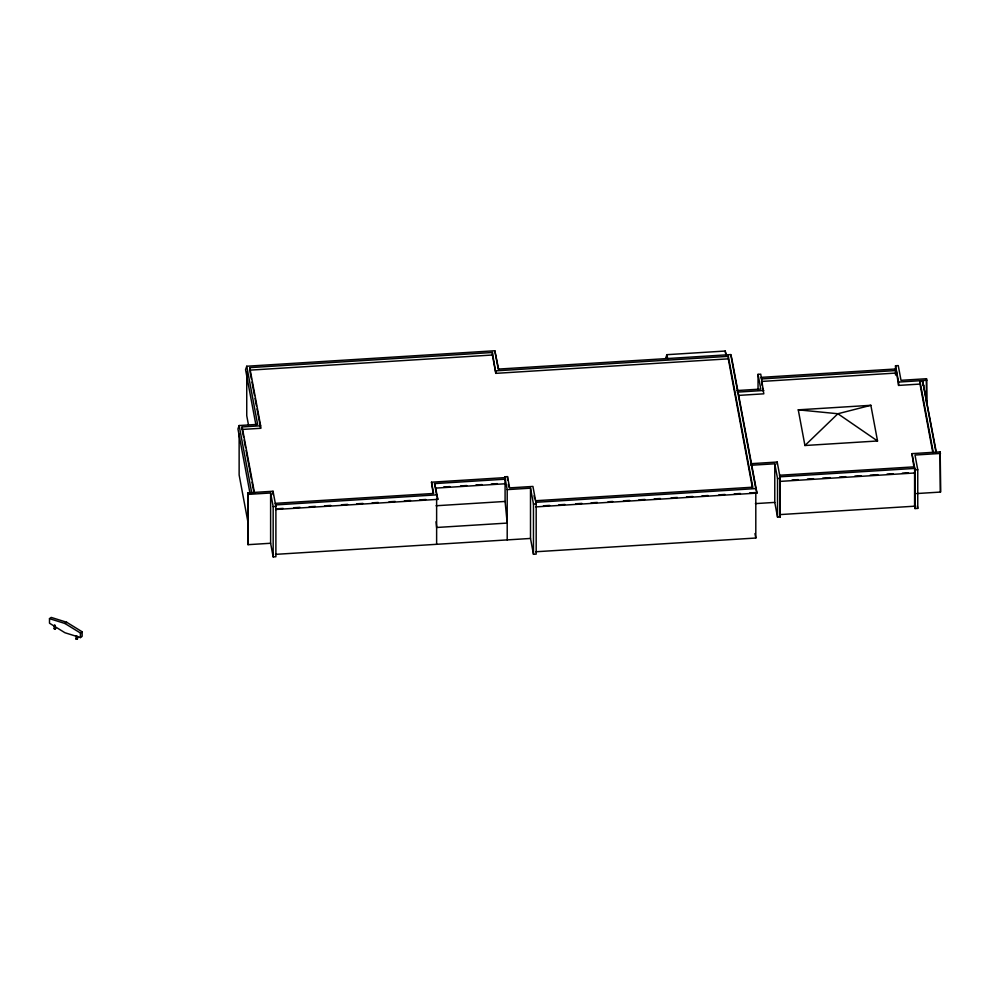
<?xml version="1.0" encoding="UTF-8"?>
<svg xmlns="http://www.w3.org/2000/svg" width="990" height="990" viewBox="0 0 990 990"><rect width="100%" height="100%" fill="white"/><g stroke="black" fill="none" stroke-linecap="round" stroke-linejoin="round"><path stroke-width="1.49" d="M932.84 452.678L920.007 384.071L898.586 385.407L896.272 370.532L761.496 378.935L761.199 377.363L895.975 368.961L895.975 372.921M498.675 369.555L494.814 350.757L246.745 366.238L245.557 369.641L255.89 424.809M246.745 366.238L257.623 424.388L239.135 425.539L237.947 428.955L249.938 492.971M665.713 358.095L666.889 354.68L725.187 351.042L726.128 354.321M804.932 445.512L837.887 413.746L870.854 405.306L877.536 440.983L804.932 445.512L798.262 409.835L870.854 405.306M49.5 618.639L51.22 617.413L66.677 622.252L82.133 631.781L82.133 636.335L80.413 637.572L64.956 632.746L49.5 623.205L49.5 618.639L64.956 623.49L80.413 633.006L80.413 637.572M54.178 628.712L55.613 628.613L54.178 628.712L54.178 625.358L54.97 625.841M64.956 623.49L66.677 622.252M80.413 633.006L82.133 631.781M77.48 638.785L76.044 638.872L77.48 638.785L77.48 636.545M495.829 373.354L492.389 355.014L249.752 370.149L249.752 367.637L492.389 352.502L495.829 373.354L728.306 358.85L752.511 488.194M535.862 506.892L756.979 493.094L731.672 357.873L730.731 354.593L498.255 369.097L494.814 350.757M495.829 370.842L728.306 356.338L752.796 487.191L535.454 500.742M758.043 389.788L758.043 374.344L760.753 374.171L763.81 393.822L738.701 395.394M895.529 375.037L895.529 365.768L898.252 365.595L901.011 380.321L926.516 378.725L926.813 403.475M761.496 381.447L896.272 373.044M736.944 390.555L760.79 389.07L758.043 374.344M737.216 392.127L763.81 390.468M895.529 365.768L898.586 382.066L926.813 380.296M920.007 384.071L920.007 381.558L922.73 381.397L936.354 452.393M242.142 426.938L260.642 425.787L260.642 428.299L242.142 429.45L242.142 426.938L254.554 493.243M922.73 385.345L923.794 385.283M247.748 492.822L273.042 491.25L275.888 506.447L275.888 556.726L273.166 556.887L270.617 543.263L270.617 492.983L248.044 494.394L247.748 492.822L248.044 544.673L270.617 543.263M504.801 476.796L507.511 476.623L509.627 487.884L532.929 486.437L536.184 503.836L536.184 554.115L533.462 554.289L530.504 538.449L530.504 488.169L507.202 489.629L504.801 476.796L505.209 483.776L435.699 488.107L434.523 483.603L505.086 479.197M433.088 493.168L431.504 482.204L504.801 477.625M750.618 463.704L777.199 462.045L780.256 478.343L780.256 516.966L777.534 517.126L774.774 502.4L774.774 463.79L750.927 465.275M914.042 467.985L911.976 453.643L940.203 451.873L940.5 492.067L916.53 493.565M940.5 453.445L914.995 455.041L917.755 469.767L917.755 508.39L915.032 508.551L914.587 506.199L914.587 472.379L914.698 472.985L779.934 481.4L779.811 480.781L780.256 516.966M443.718 486.981L449.856 486.597M460.598 485.929L466.736 485.546M475.943 484.976L482.081 484.593M491.288 484.023L497.413 483.64M275.158 503.353L433.608 493.466L431.504 482.204M275.455 504.925L436.627 494.864L437.803 499.368L275.567 509.491M270.617 492.983L273.166 506.608L275.888 506.447M914.587 468.418L914.29 466.847L779.514 475.262L779.811 476.821L914.587 468.418L914.698 472.985M276.99 508.786L283.128 508.402M293.869 507.734L300.007 507.35M309.214 506.781L315.365 506.397M324.571 505.816L330.71 505.432M341.451 504.764L347.601 504.38M356.808 503.811L362.946 503.427M372.153 502.846L378.291 502.462M389.045 501.794L395.183 501.41M404.39 500.841L410.528 500.457M419.748 499.876L425.886 499.492M774.774 463.79L777.534 478.517L780.256 478.343M911.976 453.643L915.032 469.941L917.755 469.767M792.062 480.026L798.188 479.643M807.382 479.061L813.508 478.677M822.702 478.108L830.35 477.638M839.545 477.056L845.67 476.673M854.853 476.103L860.991 475.72M870.173 475.15L877.833 474.668M887.015 474.099L893.153 473.715M902.336 473.146L908.461 472.762M436.058 505.754L505.086 501.447L505.086 483.157L505.209 483.776M535.751 502.314L755.803 488.59L756.979 493.094M530.504 488.169L533.462 504.009L536.184 503.836M543.436 505.791L549.599 505.407M558.83 504.838L564.981 504.454M575.759 503.786L581.91 503.403M591.141 502.821L597.304 502.437M608.07 501.769L612.686 501.472M623.465 500.804L629.615 500.42M638.847 499.839L645.01 499.455M654.241 498.886L660.392 498.502M671.171 497.834L677.321 497.45M686.553 496.869L692.715 496.485M701.947 495.903L708.098 495.52M718.876 494.851L725.027 494.468M734.258 493.886L740.421 493.503M749.653 492.933L755.803 492.55L755.803 538.028L535.751 551.764M755.395 503.613L774.774 502.4M779.811 514.602L914.587 506.199M275.455 554.363L530.504 538.449M798.262 409.835L837.887 413.746L877.536 440.983M922.73 381.397L936.119 452.975M920.007 381.558L933.409 453.135M940.5 492.067L940.203 451.873M895.975 368.961L896.272 370.532M917.309 506.026L917.755 508.39M761.755 382.821L762.263 385.58M762.783 388.328L763.29 391.075M730.731 354.593L755.803 488.59M725.187 351.042L726.016 355.497M754.974 533.585L755.803 538.028M666.889 354.68L667.73 359.123M534.056 495.78L534.612 498.774M508.303 484.197L508.835 487.018M435.699 488.107L437.803 499.368M434.523 483.603L436.627 494.864M249.752 367.637L260.642 425.787M250.037 371.646L251.435 379.096M251.992 382.078L254.504 395.493M255.061 398.475L256.447 405.937M257.016 408.92L260.642 428.299M248.416 424.623L246.745 415.676L246.745 371.708M242.142 429.45L243.552 436.986M244.122 440.006L245.532 447.542M246.089 450.549L251.448 479.185M252.017 482.192L253.712 491.238M239.135 425.539L251.831 493.404M247.884 521.73L239.135 474.977L239.135 434.041M505.086 501.447L507.202 523.079L436.627 527.484L436.07 521.718M779.811 476.821L779.934 481.4M926.516 378.725L926.516 403.437M915.032 469.941L915.032 508.551M898.586 382.066L898.586 385.407M777.534 478.517L777.534 517.126M777.199 462.045L777.199 464.285M728.306 356.338L728.306 358.85M533.462 504.009L533.462 554.289M507.511 476.623L507.511 479.977M507.202 489.629L507.202 539.909M492.389 352.502L492.389 355.014M436.627 498.824L436.627 544.314M273.042 491.25L273.042 494.604M273.166 506.608L273.166 556.887M248.044 494.394L248.044 544.673M76.836 635.889L76.836 639.243M76.044 635.642L76.044 638.872M54.821 624.9L54.97 629.083"/></g></svg>
